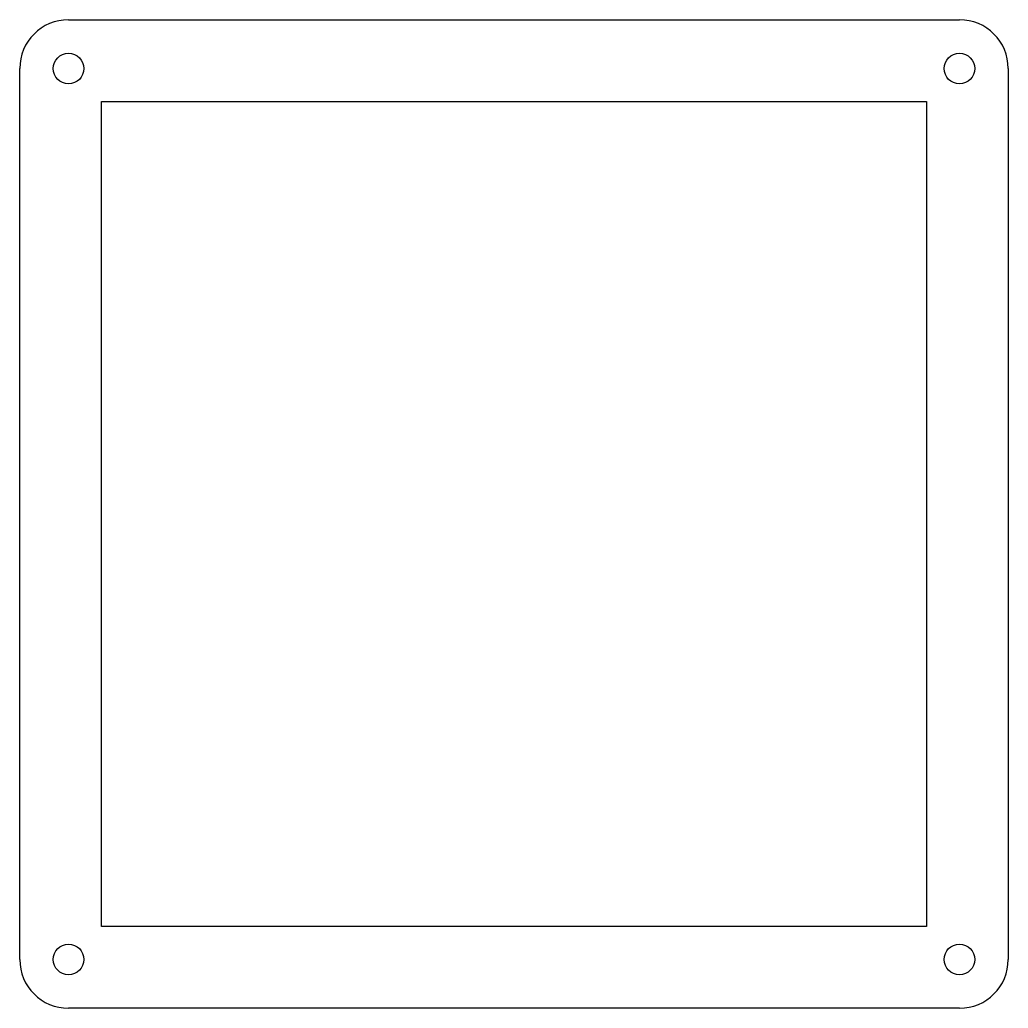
# Model space of a CAD drawing. Header units: millimetres. Extents: x 1 to 226, y 0 to 822.
# Drawn here: x 29.3 to 119.5, y 731.5 to 821.7 of the extents above; entities outside this region: 2.
import ezdxf

# ---------------------------------------------------------------- set-up
doc = ezdxf.new("R2010")
doc.units = ezdxf.units.MM
doc.layers.add('SLD-0', color=179, linetype='Continuous')
doc.styles.add('SLDTEXTSTYLE0', font='TXT', dxfattribs={"width": 0.7})

msp = doc.modelspace()

# ---------------------------------------------------------------- linework, layer by layer
at = {"layer": 'SLD-0'}
for p, q in [((33.747, 821.684), (115.027, 821.684)), ((29.297, 735.954), (29.297, 817.234)), ((119.477, 817.234), (119.477, 735.954)), ((36.747, 738.954), (36.747, 814.234)), ((36.747, 814.234), (112.027, 814.234)), ((112.027, 814.234), (112.027, 738.954)), ((112.027, 738.954), (36.747, 738.954)), ((115.027, 731.504), (33.747, 731.504))]:
    msp.add_line(p, q, dxfattribs=at)
for centre in [(33.747, 817.234), (115.027, 817.234), (33.747, 735.954), (115.027, 735.954)]:
    msp.add_circle(centre, 1.395, dxfattribs=at)
for centre, start, end in [((33.747, 817.234), 90, 180), ((115.027, 817.234), 0, 90), ((33.747, 735.954), 180, 270), ((115.027, 735.954), 270, 0)]:
    msp.add_arc(centre, 4.45, start, end, dxfattribs=at)

# ---------------------------------------------------------------- texts
at = {"color": 7, "linetype": 'Continuous', "char_height": 14.94028, "attachment_point": 1, "style": 'SLDTEXTSTYLE0'}
for s, insert in [('SOLIDWORKS Educational Product.', (0, 41.669)), ('For Instructional Use Only.', (0, 19.259))]:
    msp.add_mtext(s, dxfattribs=dict(at, insert=insert))

doc.saveas('drawing.dxf')
